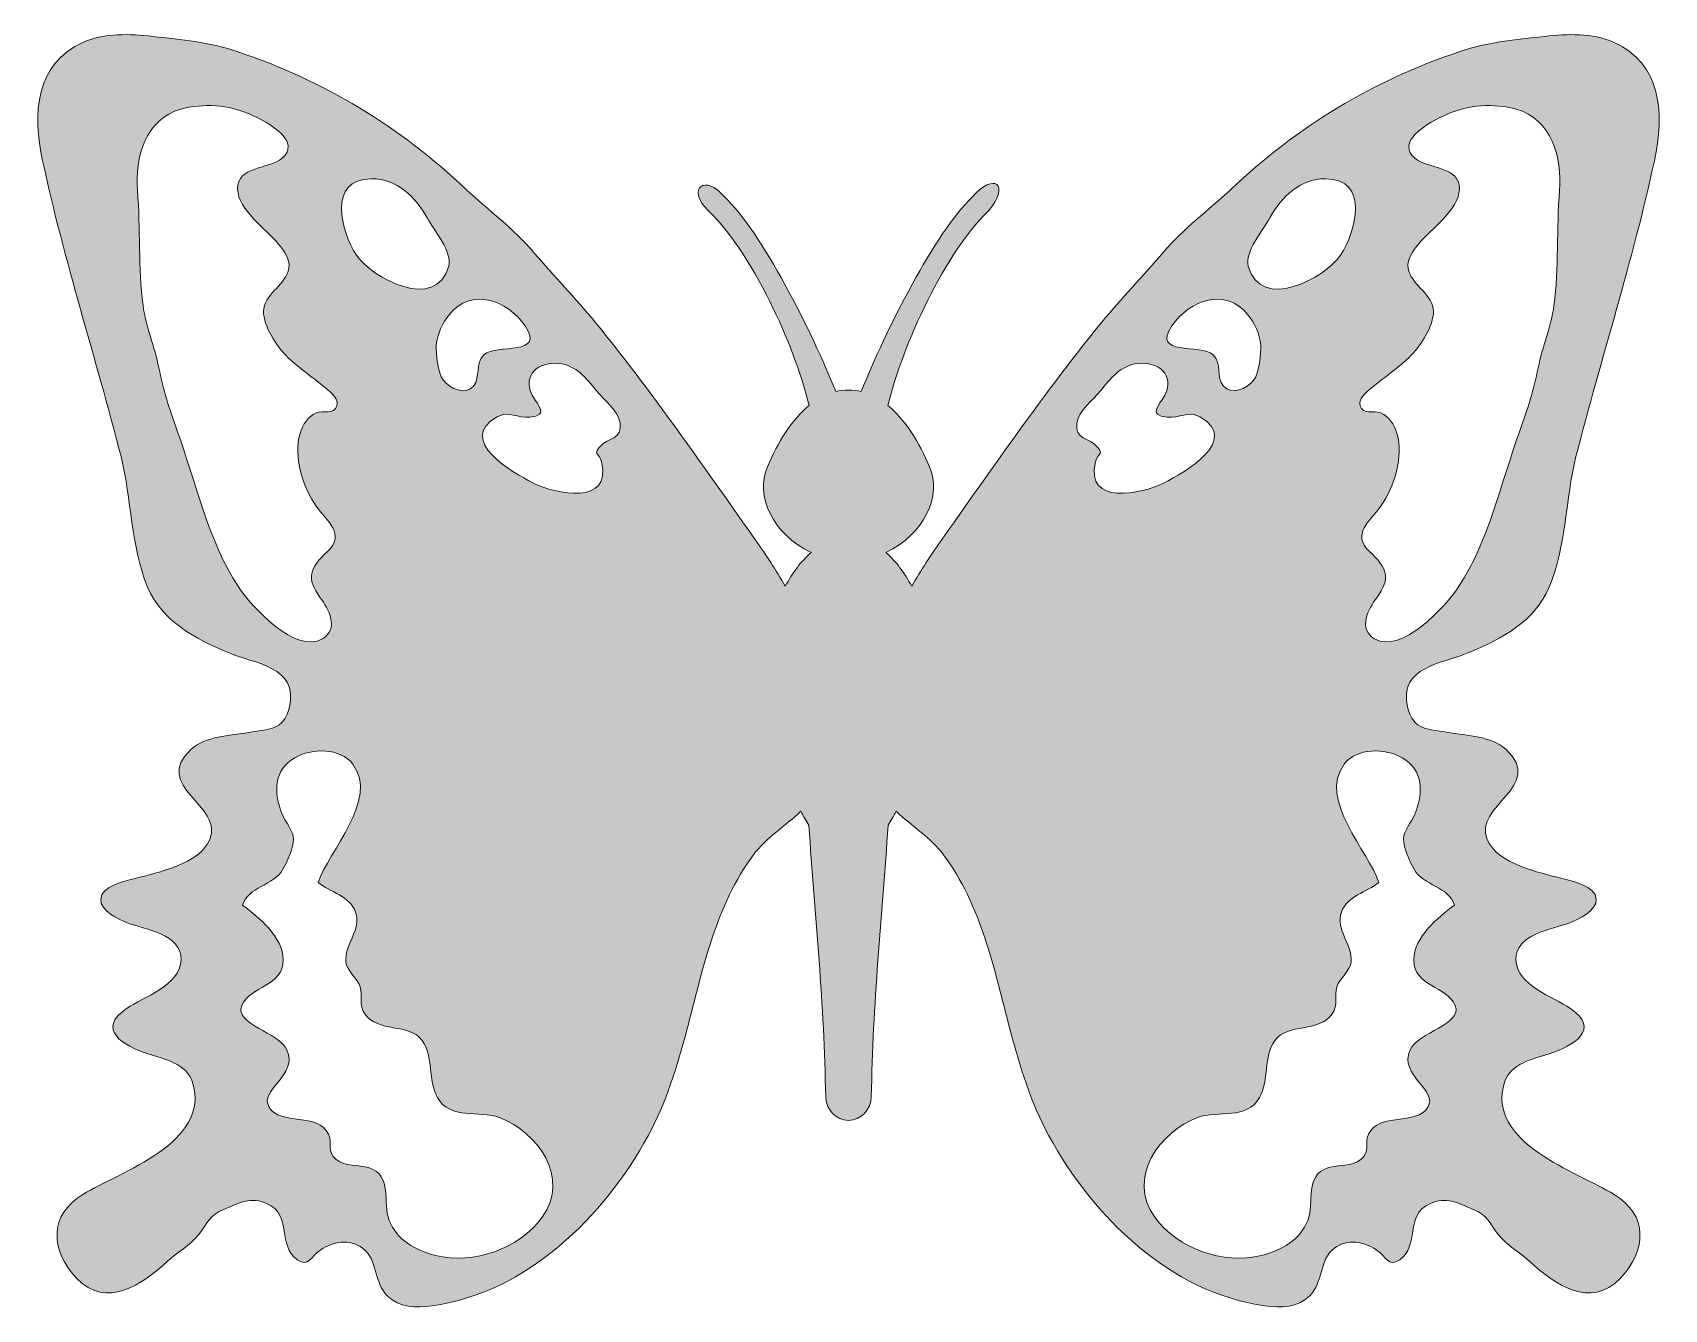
# Model space of a CAD drawing. Header units: inches. Extents: x 0 to 102, y 0 to 80.
import ezdxf

# ---------------------------------------------------------------- set-up
doc = ezdxf.new("R2010")
doc.units = ezdxf.units.IN
doc.header["$MEASUREMENT"] = 0
doc.layers.add('Layer 1', color=7, linetype='Continuous')

msp = doc.modelspace()

# ---------------------------------------------------------------- hatches: boundary and pattern name
at = {"layer": 'Layer 1', "true_color": 0xdb3d26}
h = msp.add_hatch(color=22, dxfattribs=at)
h.dxf.hatch_style = 2
edge = h.paths.add_edge_path()
edge.add_spline(control_points=[(98.74, 79.28), (97.37, 79.89), (95.87, 79.8), (94.41, 79.65), (92.58, 79.45), (90.89, 79.3), (89.11, 78.7), (83.64, 76.87), (78.94, 74.01), (74.76, 70.06), (73.34, 68.72), (71.8, 67.62), (70.52, 66.11), (69.27, 64.63), (67.91, 63.24), (66.68, 61.74), (65.35, 60.12), (64.07, 58.45), (62.82, 56.75), (60.73, 53.91), (58.71, 51.02), (56.67, 48.14), (55.99, 47.17), (55.34, 46.19), (54.76, 45.18), (54.32, 46.01), (53.78, 46.74), (53.15, 47.29), (55.52, 48.41), (56.68, 50.89), (55.88, 52.67), (55.24, 54.19), (54.36, 55.61), (53.27, 56.51), (53.97, 59.53), (56.5, 65.75), (59.59, 68.73), (60.27, 69.55), (60.35, 70.16), (60.09, 70.36), (59.83, 70.57), (59.23, 70.37), (58.56, 69.58), (56.28, 67.46), (53.1, 61.16), (51.6, 57.39), (51.34, 57.45), (51.08, 57.49), (50.8, 57.48), (50.52, 57.49), (50.26, 57.45), (50, 57.39), (48.5, 61.16), (45.32, 67.46), (43.04, 69.58), (42.41, 70.32), (41.83, 70.45), (41.56, 70.25), (41.26, 70.03), (41.3, 69.41), (42.01, 68.73), (45.1, 65.75), (47.63, 59.53), (48.33, 56.51), (47.24, 55.61), (46.36, 54.19), (45.72, 52.67), (44.92, 50.89), (46.08, 48.41), (48.45, 47.29), (47.82, 46.74), (47.28, 46.01), (46.84, 45.18), (46.26, 46.19), (45.61, 47.17), (44.93, 48.14), (42.89, 51.02), (40.87, 53.91), (38.78, 56.75), (37.53, 58.45), (36.25, 60.12), (34.92, 61.74), (33.69, 63.24), (32.33, 64.63), (31.08, 66.11), (29.8, 67.62), (28.26, 68.72), (26.84, 70.06), (22.66, 74.01), (17.96, 76.87), (12.49, 78.7), (10.71, 79.3), (9.02, 79.45), (7.19, 79.65), (5.73, 79.8), (4.23, 79.89), (2.86, 79.28), (-0.19, 77.94), (-0.33, 74.81), (0.3, 71.85), (1.64, 65.59), (3.63, 59.51), (5.21, 53.31), (5.89, 50.61), (5.8, 47.72), (6.88, 45.12), (7.79, 42.96), (9.88, 41.89), (11.92, 41.02), (13.56, 40.32), (16.34, 40.17), (15.76, 37.59), (15.43, 36.13), (14.43, 36.21), (13.2, 36.01), (12.02, 35.82), (10.51, 35.78), (9.61, 34.96), (7.07, 32.63), (11.67, 31.44), (10.78, 29.31), (10.13, 27.74), (7.51, 27.25), (6.09, 26.86), (5.49, 26.69), (3.97, 26.41), (3.94, 25.55), (3.9, 24.84), (5.05, 24.29), (5.6, 24.08), (6.72, 23.65), (9.03, 23.39), (8.97, 21.75), (8.91, 20.13), (6.64, 19.44), (5.56, 18.71), (3.61, 17.39), (5.36, 16.38), (6.89, 15.87), (7.95, 15.51), (9.32, 15.28), (9.69, 14.08), (10.88, 10.3), (5.15, 8.46), (2.82, 7.05), (0.69, 5.76), (0.76, 3.56), (2.43, 1.8), (4.3, -0.16), (6.55, 1.4), (8.11, 2.85), (8.71, 3.41), (9.55, 3.87), (10.06, 4.51), (10.7, 5.31), (10.7, 5.71), (11.7, 6.13), (12.67, 6.53), (13.32, 6.93), (14.37, 6.47), (15.98, 5.75), (14.99, 3.79), (16.26, 2.96), (17, 2.48), (17.05, 3.14), (17.73, 3.58), (18.49, 4.09), (19.52, 4.3), (20.35, 3.68), (21.31, 2.96), (21.05, 1.52), (21.9, 0.69), (22.66, -0.06), (23.7, -0.07), (24.7, 0.07), (30.68, 0.9), (35.46, 5.65), (38.25, 10.73), (39.37, 12.79), (40.06, 15.06), (40.67, 17.37), (41.69, 21.25), (42.5, 25.21), (44.85, 28.35), (45.62, 29.38), (46.83, 30.15), (47.82, 31.07), (47.98, 30.76), (48.14, 30.47), (48.31, 30.21), (48.72, 24.54), (49.28, 18.88), (49.37, 13.2), (49.39, 12.37), (50.02, 11.69), (50.8, 11.69), (51.58, 11.69), (52.21, 12.37), (52.23, 13.2), (52.32, 18.88), (52.88, 24.54), (53.29, 30.21), (53.46, 30.47), (53.62, 30.76), (53.78, 31.07), (54.77, 30.15), (55.98, 29.38), (56.75, 28.35), (59.1, 25.21), (59.91, 21.25), (60.93, 17.37), (61.54, 15.06), (62.23, 12.79), (63.35, 10.73), (66.14, 5.65), (70.92, 0.9), (76.9, 0.07), (77.9, -0.07), (78.94, -0.06), (79.7, 0.69), (80.55, 1.52), (80.29, 2.96), (81.25, 3.68), (82.08, 4.3), (83.11, 4.09), (83.87, 3.58), (84.55, 3.14), (84.6, 2.48), (85.34, 2.96), (86.61, 3.79), (85.62, 5.75), (87.23, 6.47), (88.28, 6.93), (88.93, 6.53), (89.9, 6.13), (90.9, 5.71), (90.9, 5.31), (91.54, 4.51), (92.05, 3.87), (92.88, 3.41), (93.49, 2.85), (95.05, 1.4), (97.3, -0.16), (99.17, 1.8), (100.84, 3.56), (100.91, 5.76), (98.78, 7.05), (96.45, 8.46), (90.72, 10.3), (91.91, 14.08), (92.29, 15.28), (93.65, 15.51), (94.71, 15.87), (96.24, 16.38), (97.99, 17.39), (96.04, 18.71), (94.96, 19.44), (92.69, 20.13), (92.63, 21.75), (92.57, 23.39), (94.88, 23.65), (96, 24.08), (96.55, 24.29), (97.7, 24.84), (97.66, 25.55), (97.63, 26.41), (96.11, 26.69), (95.51, 26.86), (94.09, 27.25), (91.47, 27.74), (90.82, 29.31), (89.93, 31.44), (94.53, 32.63), (91.99, 34.96), (91.09, 35.78), (89.58, 35.82), (88.4, 36.01), (87.17, 36.21), (86.17, 36.13), (85.84, 37.59), (85.26, 40.17), (88.04, 40.32), (89.68, 41.02), (91.72, 41.89), (93.81, 42.96), (94.71, 45.12), (95.8, 47.72), (95.71, 50.61), (96.39, 53.31), (97.97, 59.51), (99.96, 65.59), (101.3, 71.85), (101.93, 74.81), (101.79, 77.94), (98.74, 79.28)], knot_values=[0, 0, 0, 0, 1, 1, 1, 2, 2, 2, 3, 3, 3, 4, 4, 4, 5, 5, 5, 6, 6, 6, 7, 7, 7, 8, 8, 8, 9, 9, 9, 10, 10, 10, 11, 11, 11, 12, 12, 12, 13, 13, 13, 14, 14, 14, 15, 15, 15, 16, 16, 16, 17, 17, 17, 18, 18, 18, 19, 19, 19, 20, 20, 20, 21, 21, 21, 22, 22, 22, 23, 23, 23, 24, 24, 24, 25, 25, 25, 26, 26, 26, 27, 27, 27, 28, 28, 28, 29, 29, 29, 30, 30, 30, 31, 31, 31, 32, 32, 32, 33, 33, 33, 34, 34, 34, 35, 35, 35, 36, 36, 36, 37, 37, 37, 38, 38, 38, 39, 39, 39, 40, 40, 40, 41, 41, 41, 42, 42, 42, 43, 43, 43, 44, 44, 44, 45, 45, 45, 46, 46, 46, 47, 47, 47, 48, 48, 48, 49, 49, 49, 50, 50, 50, 51, 51, 51, 52, 52, 52, 53, 53, 53, 54, 54, 54, 55, 55, 55, 56, 56, 56, 57, 57, 57, 58, 58, 58, 59, 59, 59, 60, 60, 60, 61, 61, 61, 62, 62, 62, 63, 63, 63, 64, 64, 64, 65, 65, 65, 66, 66, 66, 67, 67, 67, 68, 68, 68, 69, 69, 69, 70, 70, 70, 71, 71, 71, 72, 72, 72, 73, 73, 73, 74, 74, 74, 75, 75, 75, 76, 76, 76, 77, 77, 77, 78, 78, 78, 79, 79, 79, 80, 80, 80, 81, 81, 81, 82, 82, 82, 83, 83, 83, 84, 84, 84, 85, 85, 85, 86, 86, 86, 87, 87, 87, 88, 88, 88, 89, 89, 89, 90, 90, 90, 91, 91, 91, 92, 92, 92, 93, 93, 93, 94, 94, 94, 95, 95, 95, 96, 96, 96, 97, 97, 97, 98, 98, 98, 98], degree=3, periodic=1)
edge = h.paths.add_edge_path()
edge.add_spline(control_points=[(30.53, 61.51), (31.86, 59.57), (28.7, 60.41), (27.97, 59.7), (27.36, 59.12), (27.77, 58.29), (27.3, 57.73), (26.81, 57.14), (25.85, 57.54), (25.4, 58.11), (25.05, 58.55), (24.94, 59.81), (24.97, 60.3), (25.02, 61), (25.37, 61.69), (25.79, 62.21), (27.16, 63.91), (29.4, 63.15), (30.53, 61.51)], knot_values=[0, 0, 0, 0, 1, 1, 1, 2, 2, 2, 3, 3, 3, 4, 4, 4, 5, 5, 5, 6, 6, 6, 6], degree=3, periodic=1)
edge = h.paths.add_edge_path()
edge.add_spline(control_points=[(20.91, 70.73), (22.49, 70.75), (23.68, 69.58), (24.39, 68.28), (24.81, 67.52), (25.99, 66.13), (25.75, 65.24), (24.97, 62.35), (20.93, 64.49), (19.97, 65.94), (18.99, 67.41), (18.12, 70.69), (20.91, 70.73)], knot_values=[0, 0, 0, 0, 1, 1, 1, 2, 2, 2, 3, 3, 3, 4, 4, 4, 4], degree=3, periodic=1)
edge = h.paths.add_edge_path()
edge.add_spline(control_points=[(12.57, 45.14), (10.62, 48.12), (9.94, 51.61), (8.73, 54.93), (8.25, 56.23), (7.86, 57.53), (7.58, 58.88), (7.32, 60.18), (6.77, 61.46), (6.59, 62.77), (6.28, 65.16), (6.44, 67.6), (6.24, 69.99), (6.06, 72.01), (6.76, 74.49), (8.95, 75.09), (10.37, 75.47), (11.94, 75.37), (13.29, 74.77), (13.81, 74.55), (14.74, 74.08), (15.28, 73.52), (15.73, 73.05), (15.89, 72.52), (15.31, 72.02), (14.48, 71.3), (12.5, 71.55), (12.52, 70.08), (12.53, 68.77), (14.32, 67.58), (15.06, 66.65), (15.42, 66.2), (15.82, 65.73), (15.73, 65.12), (15.58, 64.13), (14.32, 63.58), (14.16, 62.59), (14.02, 61.71), (14.83, 60.44), (15.39, 59.82), (16.18, 58.95), (17.16, 58.34), (18.05, 57.59), (18.37, 57.32), (18.87, 56.92), (18.74, 56.5), (18.55, 55.89), (17.88, 56.24), (17.45, 56.05), (16.91, 55.82), (16.61, 55.32), (16.43, 54.75), (15.99, 53.33), (16.61, 51.37), (17.45, 50.19), (18.1, 49.28), (19.32, 48.43), (18.15, 47.35), (17.02, 46.32), (16.79, 45.68), (17.7, 44.46), (18.21, 43.76), (18.89, 42.51), (17.84, 41.89), (16.14, 40.87), (13.36, 43.94), (12.57, 45.14)], knot_values=[0, 0, 0, 0, 1, 1, 1, 2, 2, 2, 3, 3, 3, 4, 4, 4, 5, 5, 5, 6, 6, 6, 7, 7, 7, 8, 8, 8, 9, 9, 9, 10, 10, 10, 11, 11, 11, 12, 12, 12, 13, 13, 13, 14, 14, 14, 15, 15, 15, 16, 16, 16, 17, 17, 17, 18, 18, 18, 19, 19, 19, 20, 20, 20, 21, 21, 21, 22, 22, 22, 22], degree=3, periodic=1)
edge = h.paths.add_edge_path()
edge.add_spline(control_points=[(31.6, 5.62), (30.14, 3.63), (27.34, 2.65), (24.91, 3.23), (23.64, 3.54), (22.51, 4.21), (22.02, 5.42), (21.56, 6.57), (22.28, 8.23), (20.73, 8.73), (20.12, 8.93), (19.26, 8.77), (18.7, 9.24), (18.06, 9.77), (18.5, 10.2), (18.21, 10.83), (17.55, 12.22), (15.22, 11.34), (14.49, 12.52), (13.83, 13.6), (16.34, 14.51), (15.61, 16.11), (15.1, 17.22), (12.3, 17.72), (12.78, 18.88), (13.31, 20.18), (15.38, 20.03), (15.37, 21.77), (15.36, 23.21), (13.87, 24.39), (12.83, 25.19), (13.14, 26.34), (14.79, 26.41), (15.36, 27.44), (15.62, 27.89), (16.04, 28.82), (16.02, 29.32), (16, 29.87), (15.52, 30.4), (15.31, 30.9), (14.77, 32.19), (14.76, 33.66), (16.1, 34.43), (17.14, 35.03), (18.96, 35.07), (19.74, 34.02), (21.4, 31.8), (18.21, 28.57), (17.56, 26.6), (18.33, 26.01), (19.56, 25.74), (19.91, 24.75), (20.29, 23.67), (19.2, 22.68), (19.3, 21.63), (19.36, 21.07), (20.02, 20.62), (20.19, 20.07), (20.36, 19.48), (20.11, 18.91), (20.48, 18.38), (21.31, 17.15), (23.26, 17.83), (24.08, 16.7), (24.82, 15.67), (24.42, 14.22), (25.04, 13.12), (25.85, 11.68), (27.64, 12.36), (28.92, 11.87), (31.27, 10.98), (33.42, 8.09), (31.6, 5.62)], knot_values=[0, 0, 0, 0, 1, 1, 1, 2, 2, 2, 3, 3, 3, 4, 4, 4, 5, 5, 5, 6, 6, 6, 7, 7, 7, 8, 8, 8, 9, 9, 9, 10, 10, 10, 11, 11, 11, 12, 12, 12, 13, 13, 13, 14, 14, 14, 15, 15, 15, 16, 16, 16, 17, 17, 17, 18, 18, 18, 19, 19, 19, 20, 20, 20, 21, 21, 21, 22, 22, 22, 23, 23, 23, 24, 24, 24, 24], degree=3, periodic=1)
edge = h.paths.add_edge_path()
edge.add_spline(control_points=[(35.2, 53.9), (34.78, 53.41), (35.18, 53.58), (35.32, 52.97), (35.98, 50.21), (32.46, 50.95), (31.05, 51.65), (29.67, 52.34), (26.26, 54.33), (28.74, 55.78), (29.53, 56.23), (30.06, 55.69), (30.84, 55.78), (32.06, 55.92), (31.34, 56.47), (30.98, 57.16), (30.32, 58.43), (31.39, 59.27), (32.65, 59.15), (33.73, 59.04), (34.37, 58.2), (35.01, 57.43), (35.5, 56.85), (36.38, 56.2), (36.49, 55.4), (36.64, 54.35), (35.72, 54.53), (35.2, 53.9)], knot_values=[0, 0, 0, 0, 1, 1, 1, 2, 2, 2, 3, 3, 3, 4, 4, 4, 5, 5, 5, 6, 6, 6, 7, 7, 7, 8, 8, 8, 9, 9, 9, 9], degree=3, periodic=1)
edge = h.paths.add_edge_path()
edge.add_spline(control_points=[(77.21, 68.28), (77.92, 69.58), (79.11, 70.75), (80.69, 70.73), (83.48, 70.69), (82.61, 67.41), (81.63, 65.94), (80.67, 64.49), (76.63, 62.35), (75.85, 65.24), (75.61, 66.13), (76.79, 67.52), (77.21, 68.28)], knot_values=[0, 0, 0, 0, 1, 1, 1, 2, 2, 2, 3, 3, 3, 4, 4, 4, 4], degree=3, periodic=1)
edge = h.paths.add_edge_path()
edge.add_spline(control_points=[(71.07, 61.51), (72.2, 63.15), (74.44, 63.91), (75.81, 62.21), (76.23, 61.69), (76.59, 61), (76.63, 60.3), (76.66, 59.81), (76.55, 58.55), (76.2, 58.11), (75.75, 57.54), (74.79, 57.14), (74.3, 57.73), (73.82, 58.29), (74.24, 59.12), (73.63, 59.7), (72.9, 60.41), (69.74, 59.57), (71.07, 61.51)], knot_values=[0, 0, 0, 0, 1, 1, 1, 2, 2, 2, 3, 3, 3, 4, 4, 4, 5, 5, 5, 6, 6, 6, 6], degree=3, periodic=1)
edge = h.paths.add_edge_path()
edge.add_spline(control_points=[(66.28, 52.97), (66.42, 53.58), (66.82, 53.41), (66.4, 53.9), (65.88, 54.53), (64.96, 54.35), (65.11, 55.4), (65.22, 56.2), (66.1, 56.85), (66.59, 57.43), (67.23, 58.2), (67.87, 59.04), (68.95, 59.15), (70.21, 59.27), (71.28, 58.43), (70.62, 57.16), (70.26, 56.47), (69.54, 55.92), (70.76, 55.78), (71.54, 55.69), (72.07, 56.23), (72.86, 55.78), (75.34, 54.33), (71.93, 52.34), (70.55, 51.65), (69.14, 50.95), (65.62, 50.21), (66.28, 52.97)], knot_values=[0, 0, 0, 0, 1, 1, 1, 2, 2, 2, 3, 3, 3, 4, 4, 4, 5, 5, 5, 6, 6, 6, 7, 7, 7, 8, 8, 8, 9, 9, 9, 9], degree=3, periodic=1)
edge = h.paths.add_edge_path()
edge.add_spline(control_points=[(86.29, 30.9), (86.08, 30.4), (85.6, 29.87), (85.58, 29.32), (85.56, 28.82), (85.98, 27.89), (86.24, 27.44), (86.81, 26.41), (88.46, 26.34), (88.77, 25.19), (87.73, 24.39), (86.24, 23.21), (86.23, 21.77), (86.22, 20.03), (88.29, 20.18), (88.82, 18.88), (89.3, 17.72), (86.5, 17.22), (85.99, 16.11), (85.26, 14.51), (87.77, 13.6), (87.11, 12.52), (86.38, 11.34), (84.05, 12.22), (83.39, 10.83), (83.1, 10.2), (83.54, 9.77), (82.9, 9.24), (82.34, 8.77), (81.48, 8.93), (80.87, 8.73), (79.32, 8.23), (80.04, 6.57), (79.58, 5.42), (79.09, 4.21), (77.96, 3.54), (76.69, 3.23), (74.26, 2.65), (71.46, 3.63), (70, 5.62), (68.18, 8.09), (70.33, 10.98), (72.68, 11.87), (73.96, 12.36), (75.75, 11.68), (76.56, 13.12), (77.18, 14.22), (76.78, 15.67), (77.52, 16.7), (78.34, 17.83), (80.29, 17.15), (81.12, 18.38), (81.49, 18.91), (81.24, 19.48), (81.41, 20.07), (81.58, 20.62), (82.24, 21.07), (82.3, 21.63), (82.4, 22.68), (81.31, 23.67), (81.69, 24.75), (82.04, 25.74), (83.27, 26.01), (84.04, 26.6), (83.39, 28.57), (80.2, 31.8), (81.86, 34.02), (82.64, 35.07), (84.46, 35.03), (85.5, 34.43), (86.84, 33.66), (86.83, 32.19), (86.29, 30.9)], knot_values=[0, 0, 0, 0, 1, 1, 1, 2, 2, 2, 3, 3, 3, 4, 4, 4, 5, 5, 5, 6, 6, 6, 7, 7, 7, 8, 8, 8, 9, 9, 9, 10, 10, 10, 11, 11, 11, 12, 12, 12, 13, 13, 13, 14, 14, 14, 15, 15, 15, 16, 16, 16, 17, 17, 17, 18, 18, 18, 19, 19, 19, 20, 20, 20, 21, 21, 21, 22, 22, 22, 23, 23, 23, 24, 24, 24, 24], degree=3, periodic=1)
edge = h.paths.add_edge_path()
edge.add_spline(control_points=[(95.36, 69.99), (95.16, 67.6), (95.32, 65.16), (95.01, 62.77), (94.83, 61.46), (94.28, 60.18), (94.02, 58.88), (93.74, 57.53), (93.35, 56.23), (92.87, 54.93), (91.66, 51.61), (90.98, 48.12), (89.03, 45.14), (88.24, 43.94), (85.46, 40.87), (83.76, 41.89), (82.71, 42.51), (83.39, 43.76), (83.9, 44.46), (84.81, 45.68), (84.58, 46.32), (83.45, 47.35), (82.28, 48.43), (83.5, 49.28), (84.15, 50.19), (84.99, 51.37), (85.61, 53.33), (85.17, 54.75), (84.99, 55.32), (84.69, 55.82), (84.15, 56.05), (83.72, 56.24), (83.05, 55.89), (82.86, 56.5), (82.73, 56.92), (83.23, 57.32), (83.55, 57.59), (84.44, 58.34), (85.42, 58.95), (86.21, 59.82), (86.77, 60.44), (87.58, 61.71), (87.44, 62.59), (87.28, 63.58), (86.02, 64.13), (85.87, 65.12), (85.78, 65.73), (86.18, 66.2), (86.54, 66.65), (87.28, 67.58), (89.07, 68.77), (89.08, 70.08), (89.1, 71.55), (87.12, 71.3), (86.29, 72.02), (85.71, 72.52), (85.87, 73.05), (86.32, 73.52), (86.86, 74.08), (87.79, 74.55), (88.31, 74.77), (89.66, 75.37), (91.23, 75.47), (92.65, 75.09), (94.84, 74.49), (95.54, 72.01), (95.36, 69.99)], knot_values=[0, 0, 0, 0, 1, 1, 1, 2, 2, 2, 3, 3, 3, 4, 4, 4, 5, 5, 5, 6, 6, 6, 7, 7, 7, 8, 8, 8, 9, 9, 9, 10, 10, 10, 11, 11, 11, 12, 12, 12, 13, 13, 13, 14, 14, 14, 15, 15, 15, 16, 16, 16, 17, 17, 17, 18, 18, 18, 19, 19, 19, 20, 20, 20, 21, 21, 21, 22, 22, 22, 22], degree=3, periodic=1)

# ---------------------------------------------------------------- linework, layer by layer
at = {"layer": 'Layer 1', "lineweight": 0}
for points, knots in [([(98.74, 79.28), (97.37, 79.89), (95.87, 79.8), (94.41, 79.65), (92.58, 79.45), (90.89, 79.3), (89.11, 78.7), (83.64, 76.87), (78.94, 74.01), (74.76, 70.06), (73.34, 68.72), (71.8, 67.62), (70.52, 66.11), (69.27, 64.63), (67.91, 63.24), (66.68, 61.74), (65.35, 60.12), (64.07, 58.45), (62.82, 56.75), (60.73, 53.91), (58.71, 51.02), (56.67, 48.14), (55.99, 47.17), (55.34, 46.19), (54.76, 45.18), (54.32, 46.01), (53.78, 46.74), (53.15, 47.29), (55.52, 48.41), (56.68, 50.89), (55.88, 52.67), (55.24, 54.19), (54.36, 55.61), (53.27, 56.51), (53.97, 59.53), (56.5, 65.75), (59.59, 68.73), (60.27, 69.55), (60.35, 70.16), (60.09, 70.36), (59.83, 70.57), (59.23, 70.37), (58.56, 69.58), (56.28, 67.46), (53.1, 61.16), (51.6, 57.39), (51.34, 57.45), (51.08, 57.49), (50.8, 57.48), (50.52, 57.49), (50.26, 57.45), (50, 57.39), (48.5, 61.16), (45.32, 67.46), (43.04, 69.58), (42.41, 70.32), (41.83, 70.45), (41.56, 70.25), (41.26, 70.03), (41.3, 69.41), (42.01, 68.73), (45.1, 65.75), (47.63, 59.53), (48.33, 56.51), (47.24, 55.61), (46.36, 54.19), (45.72, 52.67), (44.92, 50.89), (46.08, 48.41), (48.45, 47.29), (47.82, 46.74), (47.28, 46.01), (46.84, 45.18), (46.26, 46.19), (45.61, 47.17), (44.93, 48.14), (42.89, 51.02), (40.87, 53.91), (38.78, 56.75), (37.53, 58.45), (36.25, 60.12), (34.92, 61.74), (33.69, 63.24), (32.33, 64.63), (31.08, 66.11), (29.8, 67.62), (28.26, 68.72), (26.84, 70.06), (22.66, 74.01), (17.96, 76.87), (12.49, 78.7), (10.71, 79.3), (9.02, 79.45), (7.19, 79.65), (5.73, 79.8), (4.23, 79.89), (2.86, 79.28), (-0.19, 77.94), (-0.33, 74.81), (0.3, 71.85), (1.64, 65.59), (3.63, 59.51), (5.21, 53.31), (5.89, 50.61), (5.8, 47.72), (6.88, 45.12), (7.79, 42.96), (9.88, 41.89), (11.92, 41.02), (13.56, 40.32), (16.34, 40.17), (15.76, 37.59), (15.43, 36.13), (14.43, 36.21), (13.2, 36.01), (12.02, 35.82), (10.51, 35.78), (9.61, 34.96), (7.07, 32.63), (11.67, 31.44), (10.78, 29.31), (10.13, 27.74), (7.51, 27.25), (6.09, 26.86), (5.49, 26.69), (3.97, 26.41), (3.94, 25.55), (3.9, 24.84), (5.05, 24.29), (5.6, 24.08), (6.72, 23.65), (9.03, 23.39), (8.97, 21.75), (8.91, 20.13), (6.64, 19.44), (5.56, 18.71), (3.61, 17.39), (5.36, 16.38), (6.89, 15.87), (7.95, 15.51), (9.32, 15.28), (9.69, 14.08), (10.88, 10.3), (5.15, 8.46), (2.82, 7.05), (0.69, 5.76), (0.76, 3.56), (2.43, 1.8), (4.3, -0.16), (6.55, 1.4), (8.11, 2.85), (8.71, 3.41), (9.55, 3.87), (10.06, 4.51), (10.7, 5.31), (10.7, 5.71), (11.7, 6.13), (12.67, 6.53), (13.32, 6.93), (14.37, 6.47), (15.98, 5.75), (14.99, 3.79), (16.26, 2.96), (17, 2.48), (17.05, 3.14), (17.73, 3.58), (18.49, 4.09), (19.52, 4.3), (20.35, 3.68), (21.31, 2.96), (21.05, 1.52), (21.9, 0.69), (22.66, -0.06), (23.7, -0.07), (24.7, 0.07), (30.68, 0.9), (35.46, 5.65), (38.25, 10.73), (39.37, 12.79), (40.06, 15.06), (40.67, 17.37), (41.69, 21.25), (42.5, 25.21), (44.85, 28.35), (45.62, 29.38), (46.83, 30.15), (47.82, 31.07), (47.98, 30.76), (48.14, 30.47), (48.31, 30.21), (48.72, 24.54), (49.28, 18.88), (49.37, 13.2), (49.39, 12.37), (50.02, 11.69), (50.8, 11.69), (51.58, 11.69), (52.21, 12.37), (52.23, 13.2), (52.32, 18.88), (52.88, 24.54), (53.29, 30.21), (53.46, 30.47), (53.62, 30.76), (53.78, 31.07), (54.77, 30.15), (55.98, 29.38), (56.75, 28.35), (59.1, 25.21), (59.91, 21.25), (60.93, 17.37), (61.54, 15.06), (62.23, 12.79), (63.35, 10.73), (66.14, 5.65), (70.92, 0.9), (76.9, 0.07), (77.9, -0.07), (78.94, -0.06), (79.7, 0.69), (80.55, 1.52), (80.29, 2.96), (81.25, 3.68), (82.08, 4.3), (83.11, 4.09), (83.87, 3.58), (84.55, 3.14), (84.6, 2.48), (85.34, 2.96), (86.61, 3.79), (85.62, 5.75), (87.23, 6.47), (88.28, 6.93), (88.93, 6.53), (89.9, 6.13), (90.9, 5.71), (90.9, 5.31), (91.54, 4.51), (92.05, 3.87), (92.88, 3.41), (93.49, 2.85), (95.05, 1.4), (97.3, -0.16), (99.17, 1.8), (100.84, 3.56), (100.91, 5.76), (98.78, 7.05), (96.45, 8.46), (90.72, 10.3), (91.91, 14.08), (92.29, 15.28), (93.65, 15.51), (94.71, 15.87), (96.24, 16.38), (97.99, 17.39), (96.04, 18.71), (94.96, 19.44), (92.69, 20.13), (92.63, 21.75), (92.57, 23.39), (94.88, 23.65), (96, 24.08), (96.55, 24.29), (97.7, 24.84), (97.66, 25.55), (97.63, 26.41), (96.11, 26.69), (95.51, 26.86), (94.09, 27.25), (91.47, 27.74), (90.82, 29.31), (89.93, 31.44), (94.53, 32.63), (91.99, 34.96), (91.09, 35.78), (89.58, 35.82), (88.4, 36.01), (87.17, 36.21), (86.17, 36.13), (85.84, 37.59), (85.26, 40.17), (88.04, 40.32), (89.68, 41.02), (91.72, 41.89), (93.81, 42.96), (94.71, 45.12), (95.8, 47.72), (95.71, 50.61), (96.39, 53.31), (97.97, 59.51), (99.96, 65.59), (101.3, 71.85), (101.93, 74.81), (101.79, 77.94), (98.74, 79.28)], [0, 0, 0, 0, 1, 1, 1, 2, 2, 2, 3, 3, 3, 4, 4, 4, 5, 5, 5, 6, 6, 6, 7, 7, 7, 8, 8, 8, 9, 9, 9, 10, 10, 10, 11, 11, 11, 12, 12, 12, 13, 13, 13, 14, 14, 14, 15, 15, 15, 16, 16, 16, 17, 17, 17, 18, 18, 18, 19, 19, 19, 20, 20, 20, 21, 21, 21, 22, 22, 22, 23, 23, 23, 24, 24, 24, 25, 25, 25, 26, 26, 26, 27, 27, 27, 28, 28, 28, 29, 29, 29, 30, 30, 30, 31, 31, 31, 32, 32, 32, 33, 33, 33, 34, 34, 34, 35, 35, 35, 36, 36, 36, 37, 37, 37, 38, 38, 38, 39, 39, 39, 40, 40, 40, 41, 41, 41, 42, 42, 42, 43, 43, 43, 44, 44, 44, 45, 45, 45, 46, 46, 46, 47, 47, 47, 48, 48, 48, 49, 49, 49, 50, 50, 50, 51, 51, 51, 52, 52, 52, 53, 53, 53, 54, 54, 54, 55, 55, 55, 56, 56, 56, 57, 57, 57, 58, 58, 58, 59, 59, 59, 60, 60, 60, 61, 61, 61, 62, 62, 62, 63, 63, 63, 64, 64, 64, 65, 65, 65, 66, 66, 66, 67, 67, 67, 68, 68, 68, 69, 69, 69, 70, 70, 70, 71, 71, 71, 72, 72, 72, 73, 73, 73, 74, 74, 74, 75, 75, 75, 76, 76, 76, 77, 77, 77, 78, 78, 78, 79, 79, 79, 80, 80, 80, 81, 81, 81, 82, 82, 82, 83, 83, 83, 84, 84, 84, 85, 85, 85, 86, 86, 86, 87, 87, 87, 88, 88, 88, 89, 89, 89, 90, 90, 90, 91, 91, 91, 92, 92, 92, 93, 93, 93, 94, 94, 94, 95, 95, 95, 96, 96, 96, 97, 97, 97, 98, 98, 98, 98]), ([(12.57, 45.14), (10.62, 48.12), (9.94, 51.61), (8.73, 54.93), (8.25, 56.23), (7.86, 57.53), (7.58, 58.88), (7.32, 60.18), (6.77, 61.46), (6.59, 62.77), (6.28, 65.16), (6.44, 67.6), (6.24, 69.99), (6.06, 72.01), (6.76, 74.49), (8.95, 75.09), (10.37, 75.47), (11.94, 75.37), (13.29, 74.77), (13.81, 74.55), (14.74, 74.08), (15.28, 73.52), (15.73, 73.05), (15.89, 72.52), (15.31, 72.02), (14.48, 71.3), (12.5, 71.55), (12.52, 70.08), (12.53, 68.77), (14.32, 67.58), (15.06, 66.65), (15.42, 66.2), (15.82, 65.73), (15.73, 65.12), (15.58, 64.13), (14.32, 63.58), (14.16, 62.59), (14.02, 61.71), (14.83, 60.44), (15.39, 59.82), (16.18, 58.95), (17.16, 58.34), (18.05, 57.59), (18.37, 57.32), (18.87, 56.92), (18.74, 56.5), (18.55, 55.89), (17.88, 56.24), (17.45, 56.05), (16.91, 55.82), (16.61, 55.32), (16.43, 54.75), (15.99, 53.33), (16.61, 51.37), (17.45, 50.19), (18.1, 49.28), (19.32, 48.43), (18.15, 47.35), (17.02, 46.32), (16.79, 45.68), (17.7, 44.46), (18.21, 43.76), (18.89, 42.51), (17.84, 41.89), (16.14, 40.87), (13.36, 43.94), (12.57, 45.14)], [0, 0, 0, 0, 1, 1, 1, 2, 2, 2, 3, 3, 3, 4, 4, 4, 5, 5, 5, 6, 6, 6, 7, 7, 7, 8, 8, 8, 9, 9, 9, 10, 10, 10, 11, 11, 11, 12, 12, 12, 13, 13, 13, 14, 14, 14, 15, 15, 15, 16, 16, 16, 17, 17, 17, 18, 18, 18, 19, 19, 19, 20, 20, 20, 21, 21, 21, 22, 22, 22, 22]), ([(95.36, 69.99), (95.16, 67.6), (95.32, 65.16), (95.01, 62.77), (94.83, 61.46), (94.28, 60.18), (94.02, 58.88), (93.74, 57.53), (93.35, 56.23), (92.87, 54.93), (91.66, 51.61), (90.98, 48.12), (89.03, 45.14), (88.24, 43.94), (85.46, 40.87), (83.76, 41.89), (82.71, 42.51), (83.39, 43.76), (83.9, 44.46), (84.81, 45.68), (84.58, 46.32), (83.45, 47.35), (82.28, 48.43), (83.5, 49.28), (84.15, 50.19), (84.99, 51.37), (85.61, 53.33), (85.17, 54.75), (84.99, 55.32), (84.69, 55.82), (84.15, 56.05), (83.72, 56.24), (83.05, 55.89), (82.86, 56.5), (82.73, 56.92), (83.23, 57.32), (83.55, 57.59), (84.44, 58.34), (85.42, 58.95), (86.21, 59.82), (86.77, 60.44), (87.58, 61.71), (87.44, 62.59), (87.28, 63.58), (86.02, 64.13), (85.87, 65.12), (85.78, 65.73), (86.18, 66.2), (86.54, 66.65), (87.28, 67.58), (89.07, 68.77), (89.08, 70.08), (89.1, 71.55), (87.12, 71.3), (86.29, 72.02), (85.71, 72.52), (85.87, 73.05), (86.32, 73.52), (86.86, 74.08), (87.79, 74.55), (88.31, 74.77), (89.66, 75.37), (91.23, 75.47), (92.65, 75.09), (94.84, 74.49), (95.54, 72.01), (95.36, 69.99)], [0, 0, 0, 0, 1, 1, 1, 2, 2, 2, 3, 3, 3, 4, 4, 4, 5, 5, 5, 6, 6, 6, 7, 7, 7, 8, 8, 8, 9, 9, 9, 10, 10, 10, 11, 11, 11, 12, 12, 12, 13, 13, 13, 14, 14, 14, 15, 15, 15, 16, 16, 16, 17, 17, 17, 18, 18, 18, 19, 19, 19, 20, 20, 20, 21, 21, 21, 22, 22, 22, 22]), ([(20.91, 70.73), (22.49, 70.75), (23.68, 69.58), (24.39, 68.28), (24.81, 67.52), (25.99, 66.13), (25.75, 65.24), (24.97, 62.35), (20.93, 64.49), (19.97, 65.94), (18.99, 67.41), (18.12, 70.69), (20.91, 70.73)], [0, 0, 0, 0, 1, 1, 1, 2, 2, 2, 3, 3, 3, 4, 4, 4, 4]), ([(77.21, 68.28), (77.92, 69.58), (79.11, 70.75), (80.69, 70.73), (83.48, 70.69), (82.61, 67.41), (81.63, 65.94), (80.67, 64.49), (76.63, 62.35), (75.85, 65.24), (75.61, 66.13), (76.79, 67.52), (77.21, 68.28)], [0, 0, 0, 0, 1, 1, 1, 2, 2, 2, 3, 3, 3, 4, 4, 4, 4]), ([(30.53, 61.51), (31.86, 59.57), (28.7, 60.41), (27.97, 59.7), (27.36, 59.12), (27.77, 58.29), (27.3, 57.73), (26.81, 57.14), (25.85, 57.54), (25.4, 58.11), (25.05, 58.55), (24.94, 59.81), (24.97, 60.3), (25.02, 61), (25.37, 61.69), (25.79, 62.21), (27.16, 63.91), (29.4, 63.15), (30.53, 61.51)], [0, 0, 0, 0, 1, 1, 1, 2, 2, 2, 3, 3, 3, 4, 4, 4, 5, 5, 5, 6, 6, 6, 6]), ([(71.07, 61.51), (72.2, 63.15), (74.44, 63.91), (75.81, 62.21), (76.23, 61.69), (76.59, 61), (76.63, 60.3), (76.66, 59.81), (76.55, 58.55), (76.2, 58.11), (75.75, 57.54), (74.79, 57.14), (74.3, 57.73), (73.82, 58.29), (74.24, 59.12), (73.63, 59.7), (72.9, 60.41), (69.74, 59.57), (71.07, 61.51)], [0, 0, 0, 0, 1, 1, 1, 2, 2, 2, 3, 3, 3, 4, 4, 4, 5, 5, 5, 6, 6, 6, 6]), ([(35.2, 53.9), (34.78, 53.41), (35.18, 53.58), (35.32, 52.97), (35.98, 50.21), (32.46, 50.95), (31.05, 51.65), (29.67, 52.34), (26.26, 54.33), (28.74, 55.78), (29.53, 56.23), (30.06, 55.69), (30.84, 55.78), (32.06, 55.92), (31.34, 56.47), (30.98, 57.16), (30.32, 58.43), (31.39, 59.27), (32.65, 59.15), (33.73, 59.04), (34.37, 58.2), (35.01, 57.43), (35.5, 56.85), (36.38, 56.2), (36.49, 55.4), (36.64, 54.35), (35.72, 54.53), (35.2, 53.9)], [0, 0, 0, 0, 1, 1, 1, 2, 2, 2, 3, 3, 3, 4, 4, 4, 5, 5, 5, 6, 6, 6, 7, 7, 7, 8, 8, 8, 9, 9, 9, 9]), ([(66.28, 52.97), (66.42, 53.58), (66.82, 53.41), (66.4, 53.9), (65.88, 54.53), (64.96, 54.35), (65.11, 55.4), (65.22, 56.2), (66.1, 56.85), (66.59, 57.43), (67.23, 58.2), (67.87, 59.04), (68.95, 59.15), (70.21, 59.27), (71.28, 58.43), (70.62, 57.16), (70.26, 56.47), (69.54, 55.92), (70.76, 55.78), (71.54, 55.69), (72.07, 56.23), (72.86, 55.78), (75.34, 54.33), (71.93, 52.34), (70.55, 51.65), (69.14, 50.95), (65.62, 50.21), (66.28, 52.97)], [0, 0, 0, 0, 1, 1, 1, 2, 2, 2, 3, 3, 3, 4, 4, 4, 5, 5, 5, 6, 6, 6, 7, 7, 7, 8, 8, 8, 9, 9, 9, 9]), ([(31.6, 5.62), (30.14, 3.63), (27.34, 2.65), (24.91, 3.23), (23.64, 3.54), (22.51, 4.21), (22.02, 5.42), (21.56, 6.57), (22.28, 8.23), (20.73, 8.73), (20.12, 8.93), (19.26, 8.77), (18.7, 9.24), (18.06, 9.77), (18.5, 10.2), (18.21, 10.83), (17.55, 12.22), (15.22, 11.34), (14.49, 12.52), (13.83, 13.6), (16.34, 14.51), (15.61, 16.11), (15.1, 17.22), (12.3, 17.72), (12.78, 18.88), (13.31, 20.18), (15.38, 20.03), (15.37, 21.77), (15.36, 23.21), (13.87, 24.39), (12.83, 25.19), (13.14, 26.34), (14.79, 26.41), (15.36, 27.44), (15.62, 27.89), (16.04, 28.82), (16.02, 29.32), (16, 29.87), (15.52, 30.4), (15.31, 30.9), (14.77, 32.19), (14.76, 33.66), (16.1, 34.43), (17.14, 35.03), (18.96, 35.07), (19.74, 34.02), (21.4, 31.8), (18.21, 28.57), (17.56, 26.6), (18.33, 26.01), (19.56, 25.74), (19.91, 24.75), (20.29, 23.67), (19.2, 22.68), (19.3, 21.63), (19.36, 21.07), (20.02, 20.62), (20.19, 20.07), (20.36, 19.48), (20.11, 18.91), (20.48, 18.38), (21.31, 17.15), (23.26, 17.83), (24.08, 16.7), (24.82, 15.67), (24.42, 14.22), (25.04, 13.12), (25.85, 11.68), (27.64, 12.36), (28.92, 11.87), (31.27, 10.98), (33.42, 8.09), (31.6, 5.62)], [0, 0, 0, 0, 1, 1, 1, 2, 2, 2, 3, 3, 3, 4, 4, 4, 5, 5, 5, 6, 6, 6, 7, 7, 7, 8, 8, 8, 9, 9, 9, 10, 10, 10, 11, 11, 11, 12, 12, 12, 13, 13, 13, 14, 14, 14, 15, 15, 15, 16, 16, 16, 17, 17, 17, 18, 18, 18, 19, 19, 19, 20, 20, 20, 21, 21, 21, 22, 22, 22, 23, 23, 23, 24, 24, 24, 24]), ([(86.29, 30.9), (86.08, 30.4), (85.6, 29.87), (85.58, 29.32), (85.56, 28.82), (85.98, 27.89), (86.24, 27.44), (86.81, 26.41), (88.46, 26.34), (88.77, 25.19), (87.73, 24.39), (86.24, 23.21), (86.23, 21.77), (86.22, 20.03), (88.29, 20.18), (88.82, 18.88), (89.3, 17.72), (86.5, 17.22), (85.99, 16.11), (85.26, 14.51), (87.77, 13.6), (87.11, 12.52), (86.38, 11.34), (84.05, 12.22), (83.39, 10.83), (83.1, 10.2), (83.54, 9.77), (82.9, 9.24), (82.34, 8.77), (81.48, 8.93), (80.87, 8.73), (79.32, 8.23), (80.04, 6.57), (79.58, 5.42), (79.09, 4.21), (77.96, 3.54), (76.69, 3.23), (74.26, 2.65), (71.46, 3.63), (70, 5.62), (68.18, 8.09), (70.33, 10.98), (72.68, 11.87), (73.96, 12.36), (75.75, 11.68), (76.56, 13.12), (77.18, 14.22), (76.78, 15.67), (77.52, 16.7), (78.34, 17.83), (80.29, 17.15), (81.12, 18.38), (81.49, 18.91), (81.24, 19.48), (81.41, 20.07), (81.58, 20.62), (82.24, 21.07), (82.3, 21.63), (82.4, 22.68), (81.31, 23.67), (81.69, 24.75), (82.04, 25.74), (83.27, 26.01), (84.04, 26.6), (83.39, 28.57), (80.2, 31.8), (81.86, 34.02), (82.64, 35.07), (84.46, 35.03), (85.5, 34.43), (86.84, 33.66), (86.83, 32.19), (86.29, 30.9)], [0, 0, 0, 0, 1, 1, 1, 2, 2, 2, 3, 3, 3, 4, 4, 4, 5, 5, 5, 6, 6, 6, 7, 7, 7, 8, 8, 8, 9, 9, 9, 10, 10, 10, 11, 11, 11, 12, 12, 12, 13, 13, 13, 14, 14, 14, 15, 15, 15, 16, 16, 16, 17, 17, 17, 18, 18, 18, 19, 19, 19, 20, 20, 20, 21, 21, 21, 22, 22, 22, 23, 23, 23, 24, 24, 24, 24])]:
    msp.add_open_spline(points, degree=3, knots=knots, dxfattribs=at)

doc.saveas('drawing.dxf')
